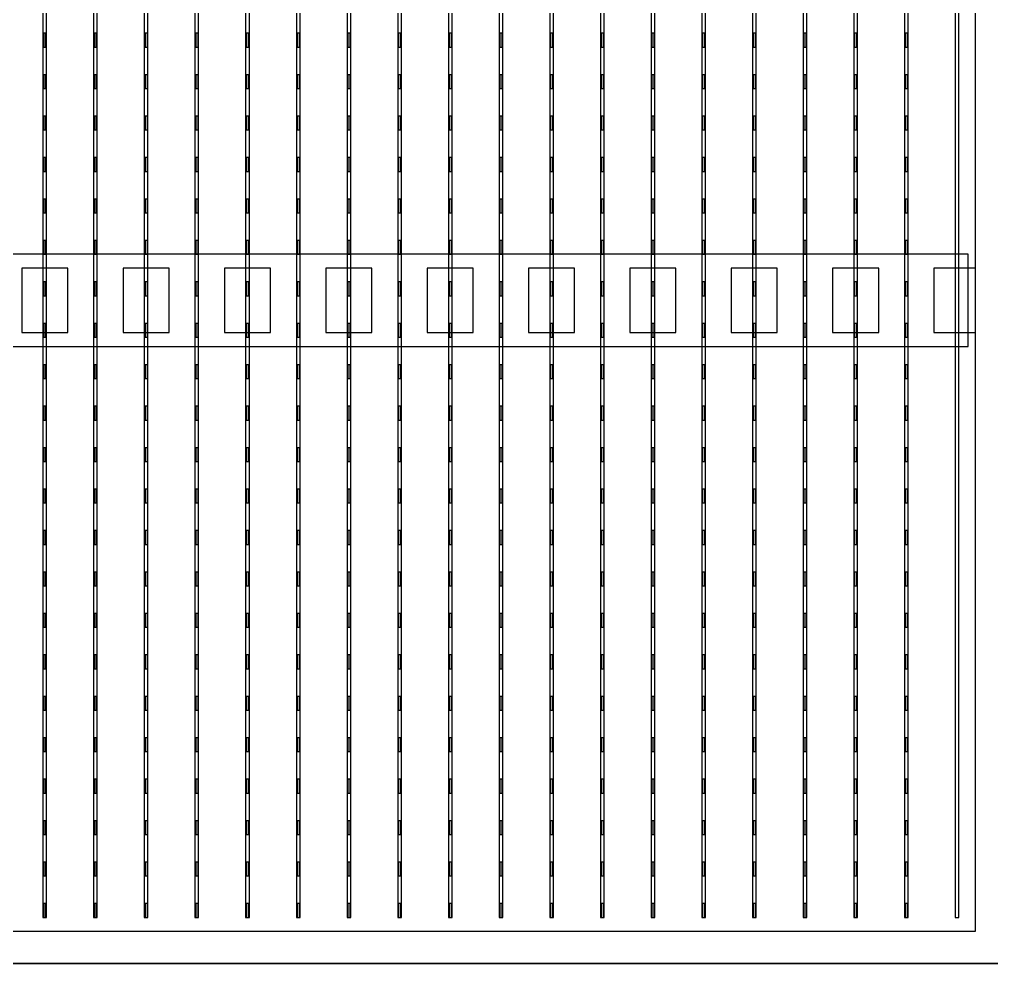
# Model space of a CAD drawing. Header units: millimetres. Extents: x -18 to 142, y -7 to 153.
# Drawn here: x 9.64 to 20.2, y 103.83 to 114.25 of the extents above; entities that cross this region are included whole.
import ezdxf

# ---------------------------------------------------------------- set-up
doc = ezdxf.new("R2010")
doc.units = ezdxf.units.MM
for name, color, linetype in [('BUSBARS', 3, 'Continuous'), ('CELLS', 5, 'Continuous'), ('CONTACT_PADS', 2, 'Continuous'), ('DICING', 4, 'Continuous'), ('FINGERS', 1, 'Continuous'), ('INSULATION', 2, 'Continuous')]:
    doc.layers.add(name, color=color, linetype=linetype)

msp = doc.modelspace()

# ---------------------------------------------------------------- linework, layer by layer
at = {"layer": 'BUSBARS'}
msp.add_lwpolyline([(19.94, 110.7), (19.94, 111.7), (-0.1, 111.7), (-0.1, 110.7), (19.94, 110.7)], close=True, dxfattribs=at)
at = {"layer": 'CELLS'}
for points in [[(20.37, 104), (20.37, 124.9), (-0.53, 124.9), (-0.53, 104), (20.37, 104)], [(20.37, 83.1), (20.37, 104), (-0.53, 104), (-0.53, 83.1), (20.37, 83.1)]]:
    msp.add_lwpolyline(points, close=True, dxfattribs=at)
at = {"layer": 'CONTACT_PADS'}
for points in [[(9.933, 113.95), (9.933, 114.1), (9.908, 114.1), (9.908, 113.95), (9.933, 113.95)], [(10.483, 113.95), (10.483, 114.1), (10.458, 114.1), (10.458, 113.95), (10.483, 113.95)], [(11.033, 113.95), (11.033, 114.1), (11.008, 114.1), (11.008, 113.95), (11.033, 113.95)], [(11.583, 113.95), (11.583, 114.1), (11.558, 114.1), (11.558, 113.95), (11.583, 113.95)], [(12.133, 113.95), (12.133, 114.1), (12.108, 114.1), (12.108, 113.95), (12.133, 113.95)], [(12.683, 113.95), (12.683, 114.1), (12.658, 114.1), (12.658, 113.95), (12.683, 113.95)], [(13.233, 113.95), (13.233, 114.1), (13.208, 114.1), (13.208, 113.95), (13.233, 113.95)], [(13.783, 113.95), (13.783, 114.1), (13.758, 114.1), (13.758, 113.95), (13.783, 113.95)], [(14.333, 113.95), (14.333, 114.1), (14.308, 114.1), (14.308, 113.95), (14.333, 113.95)], [(14.883, 113.95), (14.883, 114.1), (14.858, 114.1), (14.858, 113.95), (14.883, 113.95)], [(15.433, 113.95), (15.433, 114.1), (15.408, 114.1), (15.408, 113.95), (15.433, 113.95)], [(15.983, 113.95), (15.983, 114.1), (15.958, 114.1), (15.958, 113.95), (15.983, 113.95)], [(16.533, 113.95), (16.533, 114.1), (16.508, 114.1), (16.508, 113.95), (16.533, 113.95)], [(17.083, 113.95), (17.083, 114.1), (17.058, 114.1), (17.058, 113.95), (17.083, 113.95)], [(17.633, 113.95), (17.633, 114.1), (17.608, 114.1), (17.608, 113.95), (17.633, 113.95)], [(18.183, 113.95), (18.183, 114.1), (18.158, 114.1), (18.158, 113.95), (18.183, 113.95)], [(18.733, 113.95), (18.733, 114.1), (18.708, 114.1), (18.708, 113.95), (18.733, 113.95)], [(19.283, 113.95), (19.283, 114.1), (19.258, 114.1), (19.258, 113.95), (19.283, 113.95)], [(9.933, 113.5), (9.933, 113.65), (9.908, 113.65), (9.908, 113.5), (9.933, 113.5)], [(10.483, 113.5), (10.483, 113.65), (10.458, 113.65), (10.458, 113.5), (10.483, 113.5)], [(11.033, 113.5), (11.033, 113.65), (11.008, 113.65), (11.008, 113.5), (11.033, 113.5)], [(11.583, 113.5), (11.583, 113.65), (11.558, 113.65), (11.558, 113.5), (11.583, 113.5)], [(12.133, 113.5), (12.133, 113.65), (12.108, 113.65), (12.108, 113.5), (12.133, 113.5)], [(12.683, 113.5), (12.683, 113.65), (12.658, 113.65), (12.658, 113.5), (12.683, 113.5)], [(13.233, 113.5), (13.233, 113.65), (13.208, 113.65), (13.208, 113.5), (13.233, 113.5)], [(13.783, 113.5), (13.783, 113.65), (13.758, 113.65), (13.758, 113.5), (13.783, 113.5)], [(14.333, 113.5), (14.333, 113.65), (14.308, 113.65), (14.308, 113.5), (14.333, 113.5)], [(14.883, 113.5), (14.883, 113.65), (14.858, 113.65), (14.858, 113.5), (14.883, 113.5)], [(15.433, 113.5), (15.433, 113.65), (15.408, 113.65), (15.408, 113.5), (15.433, 113.5)], [(15.983, 113.5), (15.983, 113.65), (15.958, 113.65), (15.958, 113.5), (15.983, 113.5)], [(16.533, 113.5), (16.533, 113.65), (16.508, 113.65), (16.508, 113.5), (16.533, 113.5)], [(17.083, 113.5), (17.083, 113.65), (17.058, 113.65), (17.058, 113.5), (17.083, 113.5)], [(17.633, 113.5), (17.633, 113.65), (17.608, 113.65), (17.608, 113.5), (17.633, 113.5)], [(18.183, 113.5), (18.183, 113.65), (18.158, 113.65), (18.158, 113.5), (18.183, 113.5)], [(18.733, 113.5), (18.733, 113.65), (18.708, 113.65), (18.708, 113.5), (18.733, 113.5)], [(19.283, 113.5), (19.283, 113.65), (19.258, 113.65), (19.258, 113.5), (19.283, 113.5)], [(9.933, 113.05), (9.933, 113.2), (9.908, 113.2), (9.908, 113.05), (9.933, 113.05)], [(10.483, 113.05), (10.483, 113.2), (10.458, 113.2), (10.458, 113.05), (10.483, 113.05)], [(11.033, 113.05), (11.033, 113.2), (11.008, 113.2), (11.008, 113.05), (11.033, 113.05)], [(11.583, 113.05), (11.583, 113.2), (11.558, 113.2), (11.558, 113.05), (11.583, 113.05)], [(12.133, 113.05), (12.133, 113.2), (12.108, 113.2), (12.108, 113.05), (12.133, 113.05)], [(12.683, 113.05), (12.683, 113.2), (12.658, 113.2), (12.658, 113.05), (12.683, 113.05)], [(13.233, 113.05), (13.233, 113.2), (13.208, 113.2), (13.208, 113.05), (13.233, 113.05)], [(13.783, 113.05), (13.783, 113.2), (13.758, 113.2), (13.758, 113.05), (13.783, 113.05)], [(14.333, 113.05), (14.333, 113.2), (14.308, 113.2), (14.308, 113.05), (14.333, 113.05)], [(14.883, 113.05), (14.883, 113.2), (14.858, 113.2), (14.858, 113.05), (14.883, 113.05)], [(15.433, 113.05), (15.433, 113.2), (15.408, 113.2), (15.408, 113.05), (15.433, 113.05)], [(15.983, 113.05), (15.983, 113.2), (15.958, 113.2), (15.958, 113.05), (15.983, 113.05)], [(16.533, 113.05), (16.533, 113.2), (16.508, 113.2), (16.508, 113.05), (16.533, 113.05)], [(17.083, 113.05), (17.083, 113.2), (17.058, 113.2), (17.058, 113.05), (17.083, 113.05)], [(17.633, 113.05), (17.633, 113.2), (17.608, 113.2), (17.608, 113.05), (17.633, 113.05)], [(18.183, 113.05), (18.183, 113.2), (18.158, 113.2), (18.158, 113.05), (18.183, 113.05)], [(18.733, 113.05), (18.733, 113.2), (18.708, 113.2), (18.708, 113.05), (18.733, 113.05)], [(19.283, 113.05), (19.283, 113.2), (19.258, 113.2), (19.258, 113.05), (19.283, 113.05)], [(9.933, 112.6), (9.933, 112.75), (9.908, 112.75), (9.908, 112.6), (9.933, 112.6)], [(10.483, 112.6), (10.483, 112.75), (10.458, 112.75), (10.458, 112.6), (10.483, 112.6)], [(11.033, 112.6), (11.033, 112.75), (11.008, 112.75), (11.008, 112.6), (11.033, 112.6)], [(11.583, 112.6), (11.583, 112.75), (11.558, 112.75), (11.558, 112.6), (11.583, 112.6)], [(12.133, 112.6), (12.133, 112.75), (12.108, 112.75), (12.108, 112.6), (12.133, 112.6)], [(12.683, 112.6), (12.683, 112.75), (12.658, 112.75), (12.658, 112.6), (12.683, 112.6)], [(13.233, 112.6), (13.233, 112.75), (13.208, 112.75), (13.208, 112.6), (13.233, 112.6)], [(13.783, 112.6), (13.783, 112.75), (13.758, 112.75), (13.758, 112.6), (13.783, 112.6)], [(14.333, 112.6), (14.333, 112.75), (14.308, 112.75), (14.308, 112.6), (14.333, 112.6)], [(14.883, 112.6), (14.883, 112.75), (14.858, 112.75), (14.858, 112.6), (14.883, 112.6)], [(15.433, 112.6), (15.433, 112.75), (15.408, 112.75), (15.408, 112.6), (15.433, 112.6)], [(15.983, 112.6), (15.983, 112.75), (15.958, 112.75), (15.958, 112.6), (15.983, 112.6)], [(16.533, 112.6), (16.533, 112.75), (16.508, 112.75), (16.508, 112.6), (16.533, 112.6)], [(17.083, 112.6), (17.083, 112.75), (17.058, 112.75), (17.058, 112.6), (17.083, 112.6)], [(17.633, 112.6), (17.633, 112.75), (17.608, 112.75), (17.608, 112.6), (17.633, 112.6)], [(18.183, 112.6), (18.183, 112.75), (18.158, 112.75), (18.158, 112.6), (18.183, 112.6)], [(18.733, 112.6), (18.733, 112.75), (18.708, 112.75), (18.708, 112.6), (18.733, 112.6)], [(19.283, 112.6), (19.283, 112.75), (19.258, 112.75), (19.258, 112.6), (19.283, 112.6)], [(9.933, 112.15), (9.933, 112.3), (9.908, 112.3), (9.908, 112.15), (9.933, 112.15)], [(10.483, 112.15), (10.483, 112.3), (10.458, 112.3), (10.458, 112.15), (10.483, 112.15)], [(11.033, 112.15), (11.033, 112.3), (11.008, 112.3), (11.008, 112.15), (11.033, 112.15)], [(11.583, 112.15), (11.583, 112.3), (11.558, 112.3), (11.558, 112.15), (11.583, 112.15)], [(12.133, 112.15), (12.133, 112.3), (12.108, 112.3), (12.108, 112.15), (12.133, 112.15)], [(12.683, 112.15), (12.683, 112.3), (12.658, 112.3), (12.658, 112.15), (12.683, 112.15)], [(13.233, 112.15), (13.233, 112.3), (13.208, 112.3), (13.208, 112.15), (13.233, 112.15)], [(13.783, 112.15), (13.783, 112.3), (13.758, 112.3), (13.758, 112.15), (13.783, 112.15)], [(14.333, 112.15), (14.333, 112.3), (14.308, 112.3), (14.308, 112.15), (14.333, 112.15)], [(14.883, 112.15), (14.883, 112.3), (14.858, 112.3), (14.858, 112.15), (14.883, 112.15)], [(15.433, 112.15), (15.433, 112.3), (15.408, 112.3), (15.408, 112.15), (15.433, 112.15)], [(15.983, 112.15), (15.983, 112.3), (15.958, 112.3), (15.958, 112.15), (15.983, 112.15)], [(16.533, 112.15), (16.533, 112.3), (16.508, 112.3), (16.508, 112.15), (16.533, 112.15)], [(17.083, 112.15), (17.083, 112.3), (17.058, 112.3), (17.058, 112.15), (17.083, 112.15)], [(17.633, 112.15), (17.633, 112.3), (17.608, 112.3), (17.608, 112.15), (17.633, 112.15)], [(18.183, 112.15), (18.183, 112.3), (18.158, 112.3), (18.158, 112.15), (18.183, 112.15)], [(18.733, 112.15), (18.733, 112.3), (18.708, 112.3), (18.708, 112.15), (18.733, 112.15)], [(19.283, 112.15), (19.283, 112.3), (19.258, 112.3), (19.258, 112.15), (19.283, 112.15)], [(9.933, 111.7), (9.933, 111.85), (9.908, 111.85), (9.908, 111.7), (9.933, 111.7)], [(10.483, 111.7), (10.483, 111.85), (10.458, 111.85), (10.458, 111.7), (10.483, 111.7)], [(11.033, 111.7), (11.033, 111.85), (11.008, 111.85), (11.008, 111.7), (11.033, 111.7)], [(11.583, 111.7), (11.583, 111.85), (11.558, 111.85), (11.558, 111.7), (11.583, 111.7)], [(12.133, 111.7), (12.133, 111.85), (12.108, 111.85), (12.108, 111.7), (12.133, 111.7)], [(12.683, 111.7), (12.683, 111.85), (12.658, 111.85), (12.658, 111.7), (12.683, 111.7)], [(13.233, 111.7), (13.233, 111.85), (13.208, 111.85), (13.208, 111.7), (13.233, 111.7)], [(13.783, 111.7), (13.783, 111.85), (13.758, 111.85), (13.758, 111.7), (13.783, 111.7)], [(14.333, 111.7), (14.333, 111.85), (14.308, 111.85), (14.308, 111.7), (14.333, 111.7)], [(14.883, 111.7), (14.883, 111.85), (14.858, 111.85), (14.858, 111.7), (14.883, 111.7)], [(15.433, 111.7), (15.433, 111.85), (15.408, 111.85), (15.408, 111.7), (15.433, 111.7)], [(15.983, 111.7), (15.983, 111.85), (15.958, 111.85), (15.958, 111.7), (15.983, 111.7)], [(16.533, 111.7), (16.533, 111.85), (16.508, 111.85), (16.508, 111.7), (16.533, 111.7)], [(17.083, 111.7), (17.083, 111.85), (17.058, 111.85), (17.058, 111.7), (17.083, 111.7)], [(17.633, 111.7), (17.633, 111.85), (17.608, 111.85), (17.608, 111.7), (17.633, 111.7)], [(18.183, 111.7), (18.183, 111.85), (18.158, 111.85), (18.158, 111.7), (18.183, 111.7)], [(18.733, 111.7), (18.733, 111.85), (18.708, 111.85), (18.708, 111.7), (18.733, 111.7)], [(19.283, 111.7), (19.283, 111.85), (19.258, 111.85), (19.258, 111.7), (19.283, 111.7)], [(9.933, 111.25), (9.933, 111.4), (9.908, 111.4), (9.908, 111.25), (9.933, 111.25)], [(10.483, 111.25), (10.483, 111.4), (10.458, 111.4), (10.458, 111.25), (10.483, 111.25)], [(11.033, 111.25), (11.033, 111.4), (11.008, 111.4), (11.008, 111.25), (11.033, 111.25)], [(11.583, 111.25), (11.583, 111.4), (11.558, 111.4), (11.558, 111.25), (11.583, 111.25)], [(12.133, 111.25), (12.133, 111.4), (12.108, 111.4), (12.108, 111.25), (12.133, 111.25)], [(12.683, 111.25), (12.683, 111.4), (12.658, 111.4), (12.658, 111.25), (12.683, 111.25)], [(13.233, 111.25), (13.233, 111.4), (13.208, 111.4), (13.208, 111.25), (13.233, 111.25)], [(13.783, 111.25), (13.783, 111.4), (13.758, 111.4), (13.758, 111.25), (13.783, 111.25)], [(14.333, 111.25), (14.333, 111.4), (14.308, 111.4), (14.308, 111.25), (14.333, 111.25)], [(14.883, 111.25), (14.883, 111.4), (14.858, 111.4), (14.858, 111.25), (14.883, 111.25)], [(15.433, 111.25), (15.433, 111.4), (15.408, 111.4), (15.408, 111.25), (15.433, 111.25)], [(15.983, 111.25), (15.983, 111.4), (15.958, 111.4), (15.958, 111.25), (15.983, 111.25)], [(16.533, 111.25), (16.533, 111.4), (16.508, 111.4), (16.508, 111.25), (16.533, 111.25)], [(17.083, 111.25), (17.083, 111.4), (17.058, 111.4), (17.058, 111.25), (17.083, 111.25)], [(17.633, 111.25), (17.633, 111.4), (17.608, 111.4), (17.608, 111.25), (17.633, 111.25)], [(18.183, 111.25), (18.183, 111.4), (18.158, 111.4), (18.158, 111.25), (18.183, 111.25)], [(18.733, 111.25), (18.733, 111.4), (18.708, 111.4), (18.708, 111.25), (18.733, 111.25)], [(19.283, 111.25), (19.283, 111.4), (19.258, 111.4), (19.258, 111.25), (19.283, 111.25)], [(9.933, 110.8), (9.933, 110.95), (9.908, 110.95), (9.908, 110.8), (9.933, 110.8)], [(10.483, 110.8), (10.483, 110.95), (10.458, 110.95), (10.458, 110.8), (10.483, 110.8)], [(11.033, 110.8), (11.033, 110.95), (11.008, 110.95), (11.008, 110.8), (11.033, 110.8)], [(11.583, 110.8), (11.583, 110.95), (11.558, 110.95), (11.558, 110.8), (11.583, 110.8)], [(12.133, 110.8), (12.133, 110.95), (12.108, 110.95), (12.108, 110.8), (12.133, 110.8)], [(12.683, 110.8), (12.683, 110.95), (12.658, 110.95), (12.658, 110.8), (12.683, 110.8)], [(13.233, 110.8), (13.233, 110.95), (13.208, 110.95), (13.208, 110.8), (13.233, 110.8)], [(13.783, 110.8), (13.783, 110.95), (13.758, 110.95), (13.758, 110.8), (13.783, 110.8)], [(14.333, 110.8), (14.333, 110.95), (14.308, 110.95), (14.308, 110.8), (14.333, 110.8)], [(14.883, 110.8), (14.883, 110.95), (14.858, 110.95), (14.858, 110.8), (14.883, 110.8)], [(15.433, 110.8), (15.433, 110.95), (15.408, 110.95), (15.408, 110.8), (15.433, 110.8)], [(15.983, 110.8), (15.983, 110.95), (15.958, 110.95), (15.958, 110.8), (15.983, 110.8)], [(16.533, 110.8), (16.533, 110.95), (16.508, 110.95), (16.508, 110.8), (16.533, 110.8)], [(17.083, 110.8), (17.083, 110.95), (17.058, 110.95), (17.058, 110.8), (17.083, 110.8)], [(17.633, 110.8), (17.633, 110.95), (17.608, 110.95), (17.608, 110.8), (17.633, 110.8)], [(18.183, 110.8), (18.183, 110.95), (18.158, 110.95), (18.158, 110.8), (18.183, 110.8)], [(18.733, 110.8), (18.733, 110.95), (18.708, 110.95), (18.708, 110.8), (18.733, 110.8)], [(19.283, 110.8), (19.283, 110.95), (19.258, 110.95), (19.258, 110.8), (19.283, 110.8)], [(9.933, 110.35), (9.933, 110.5), (9.908, 110.5), (9.908, 110.35), (9.933, 110.35)], [(10.483, 110.35), (10.483, 110.5), (10.458, 110.5), (10.458, 110.35), (10.483, 110.35)], [(11.033, 110.35), (11.033, 110.5), (11.008, 110.5), (11.008, 110.35), (11.033, 110.35)], [(11.583, 110.35), (11.583, 110.5), (11.558, 110.5), (11.558, 110.35), (11.583, 110.35)], [(12.133, 110.35), (12.133, 110.5), (12.108, 110.5), (12.108, 110.35), (12.133, 110.35)], [(12.683, 110.35), (12.683, 110.5), (12.658, 110.5), (12.658, 110.35), (12.683, 110.35)], [(13.233, 110.35), (13.233, 110.5), (13.208, 110.5), (13.208, 110.35), (13.233, 110.35)], [(13.783, 110.35), (13.783, 110.5), (13.758, 110.5), (13.758, 110.35), (13.783, 110.35)], [(14.333, 110.35), (14.333, 110.5), (14.308, 110.5), (14.308, 110.35), (14.333, 110.35)], [(14.883, 110.35), (14.883, 110.5), (14.858, 110.5), (14.858, 110.35), (14.883, 110.35)], [(15.433, 110.35), (15.433, 110.5), (15.408, 110.5), (15.408, 110.35), (15.433, 110.35)], [(15.983, 110.35), (15.983, 110.5), (15.958, 110.5), (15.958, 110.35), (15.983, 110.35)], [(16.533, 110.35), (16.533, 110.5), (16.508, 110.5), (16.508, 110.35), (16.533, 110.35)], [(17.083, 110.35), (17.083, 110.5), (17.058, 110.5), (17.058, 110.35), (17.083, 110.35)], [(17.633, 110.35), (17.633, 110.5), (17.608, 110.5), (17.608, 110.35), (17.633, 110.35)], [(18.183, 110.35), (18.183, 110.5), (18.158, 110.5), (18.158, 110.35), (18.183, 110.35)], [(18.733, 110.35), (18.733, 110.5), (18.708, 110.5), (18.708, 110.35), (18.733, 110.35)], [(19.283, 110.35), (19.283, 110.5), (19.258, 110.5), (19.258, 110.35), (19.283, 110.35)], [(9.933, 109.9), (9.933, 110.05), (9.908, 110.05), (9.908, 109.9), (9.933, 109.9)], [(10.483, 109.9), (10.483, 110.05), (10.458, 110.05), (10.458, 109.9), (10.483, 109.9)], [(11.033, 109.9), (11.033, 110.05), (11.008, 110.05), (11.008, 109.9), (11.033, 109.9)], [(11.583, 109.9), (11.583, 110.05), (11.558, 110.05), (11.558, 109.9), (11.583, 109.9)], [(12.133, 109.9), (12.133, 110.05), (12.108, 110.05), (12.108, 109.9), (12.133, 109.9)], [(12.683, 109.9), (12.683, 110.05), (12.658, 110.05), (12.658, 109.9), (12.683, 109.9)], [(13.233, 109.9), (13.233, 110.05), (13.208, 110.05), (13.208, 109.9), (13.233, 109.9)], [(13.783, 109.9), (13.783, 110.05), (13.758, 110.05), (13.758, 109.9), (13.783, 109.9)], [(14.333, 109.9), (14.333, 110.05), (14.308, 110.05), (14.308, 109.9), (14.333, 109.9)], [(14.883, 109.9), (14.883, 110.05), (14.858, 110.05), (14.858, 109.9), (14.883, 109.9)], [(15.433, 109.9), (15.433, 110.05), (15.408, 110.05), (15.408, 109.9), (15.433, 109.9)], [(15.983, 109.9), (15.983, 110.05), (15.958, 110.05), (15.958, 109.9), (15.983, 109.9)], [(16.533, 109.9), (16.533, 110.05), (16.508, 110.05), (16.508, 109.9), (16.533, 109.9)], [(17.083, 109.9), (17.083, 110.05), (17.058, 110.05), (17.058, 109.9), (17.083, 109.9)], [(17.633, 109.9), (17.633, 110.05), (17.608, 110.05), (17.608, 109.9), (17.633, 109.9)], [(18.183, 109.9), (18.183, 110.05), (18.158, 110.05), (18.158, 109.9), (18.183, 109.9)], [(18.733, 109.9), (18.733, 110.05), (18.708, 110.05), (18.708, 109.9), (18.733, 109.9)], [(19.283, 109.9), (19.283, 110.05), (19.258, 110.05), (19.258, 109.9), (19.283, 109.9)], [(9.933, 109.45), (9.933, 109.6), (9.908, 109.6), (9.908, 109.45), (9.933, 109.45)], [(10.483, 109.45), (10.483, 109.6), (10.458, 109.6), (10.458, 109.45), (10.483, 109.45)], [(11.033, 109.45), (11.033, 109.6), (11.008, 109.6), (11.008, 109.45), (11.033, 109.45)], [(11.583, 109.45), (11.583, 109.6), (11.558, 109.6), (11.558, 109.45), (11.583, 109.45)], [(12.133, 109.45), (12.133, 109.6), (12.108, 109.6), (12.108, 109.45), (12.133, 109.45)], [(12.683, 109.45), (12.683, 109.6), (12.658, 109.6), (12.658, 109.45), (12.683, 109.45)], [(13.233, 109.45), (13.233, 109.6), (13.208, 109.6), (13.208, 109.45), (13.233, 109.45)], [(13.783, 109.45), (13.783, 109.6), (13.758, 109.6), (13.758, 109.45), (13.783, 109.45)], [(14.333, 109.45), (14.333, 109.6), (14.308, 109.6), (14.308, 109.45), (14.333, 109.45)], [(14.883, 109.45), (14.883, 109.6), (14.858, 109.6), (14.858, 109.45), (14.883, 109.45)], [(15.433, 109.45), (15.433, 109.6), (15.408, 109.6), (15.408, 109.45), (15.433, 109.45)], [(15.983, 109.45), (15.983, 109.6), (15.958, 109.6), (15.958, 109.45), (15.983, 109.45)], [(16.533, 109.45), (16.533, 109.6), (16.508, 109.6), (16.508, 109.45), (16.533, 109.45)], [(17.083, 109.45), (17.083, 109.6), (17.058, 109.6), (17.058, 109.45), (17.083, 109.45)], [(17.633, 109.45), (17.633, 109.6), (17.608, 109.6), (17.608, 109.45), (17.633, 109.45)], [(18.183, 109.45), (18.183, 109.6), (18.158, 109.6), (18.158, 109.45), (18.183, 109.45)], [(18.733, 109.45), (18.733, 109.6), (18.708, 109.6), (18.708, 109.45), (18.733, 109.45)], [(19.283, 109.45), (19.283, 109.6), (19.258, 109.6), (19.258, 109.45), (19.283, 109.45)], [(9.933, 109), (9.933, 109.15), (9.908, 109.15), (9.908, 109), (9.933, 109)], [(10.483, 109), (10.483, 109.15), (10.458, 109.15), (10.458, 109), (10.483, 109)], [(11.033, 109), (11.033, 109.15), (11.008, 109.15), (11.008, 109), (11.033, 109)], [(11.583, 109), (11.583, 109.15), (11.558, 109.15), (11.558, 109), (11.583, 109)], [(12.133, 109), (12.133, 109.15), (12.108, 109.15), (12.108, 109), (12.133, 109)], [(12.683, 109), (12.683, 109.15), (12.658, 109.15), (12.658, 109), (12.683, 109)], [(13.233, 109), (13.233, 109.15), (13.208, 109.15), (13.208, 109), (13.233, 109)], [(13.783, 109), (13.783, 109.15), (13.758, 109.15), (13.758, 109), (13.783, 109)], [(14.333, 109), (14.333, 109.15), (14.308, 109.15), (14.308, 109), (14.333, 109)], [(14.883, 109), (14.883, 109.15), (14.858, 109.15), (14.858, 109), (14.883, 109)], [(15.433, 109), (15.433, 109.15), (15.408, 109.15), (15.408, 109), (15.433, 109)], [(15.983, 109), (15.983, 109.15), (15.958, 109.15), (15.958, 109), (15.983, 109)], [(16.533, 109), (16.533, 109.15), (16.508, 109.15), (16.508, 109), (16.533, 109)], [(17.083, 109), (17.083, 109.15), (17.058, 109.15), (17.058, 109), (17.083, 109)], [(17.633, 109), (17.633, 109.15), (17.608, 109.15), (17.608, 109), (17.633, 109)], [(18.183, 109), (18.183, 109.15), (18.158, 109.15), (18.158, 109), (18.183, 109)], [(18.733, 109), (18.733, 109.15), (18.708, 109.15), (18.708, 109), (18.733, 109)], [(19.283, 109), (19.283, 109.15), (19.258, 109.15), (19.258, 109), (19.283, 109)], [(9.933, 108.55), (9.933, 108.7), (9.908, 108.7), (9.908, 108.55), (9.933, 108.55)], [(10.483, 108.55), (10.483, 108.7), (10.458, 108.7), (10.458, 108.55), (10.483, 108.55)], [(11.033, 108.55), (11.033, 108.7), (11.008, 108.7), (11.008, 108.55), (11.033, 108.55)], [(11.583, 108.55), (11.583, 108.7), (11.558, 108.7), (11.558, 108.55), (11.583, 108.55)], [(12.133, 108.55), (12.133, 108.7), (12.108, 108.7), (12.108, 108.55), (12.133, 108.55)], [(12.683, 108.55), (12.683, 108.7), (12.658, 108.7), (12.658, 108.55), (12.683, 108.55)], [(13.233, 108.55), (13.233, 108.7), (13.208, 108.7), (13.208, 108.55), (13.233, 108.55)], [(13.783, 108.55), (13.783, 108.7), (13.758, 108.7), (13.758, 108.55), (13.783, 108.55)], [(14.333, 108.55), (14.333, 108.7), (14.308, 108.7), (14.308, 108.55), (14.333, 108.55)], [(14.883, 108.55), (14.883, 108.7), (14.858, 108.7), (14.858, 108.55), (14.883, 108.55)], [(15.433, 108.55), (15.433, 108.7), (15.408, 108.7), (15.408, 108.55), (15.433, 108.55)], [(15.983, 108.55), (15.983, 108.7), (15.958, 108.7), (15.958, 108.55), (15.983, 108.55)], [(16.533, 108.55), (16.533, 108.7), (16.508, 108.7), (16.508, 108.55), (16.533, 108.55)], [(17.083, 108.55), (17.083, 108.7), (17.058, 108.7), (17.058, 108.55), (17.083, 108.55)], [(17.633, 108.55), (17.633, 108.7), (17.608, 108.7), (17.608, 108.55), (17.633, 108.55)], [(18.183, 108.55), (18.183, 108.7), (18.158, 108.7), (18.158, 108.55), (18.183, 108.55)], [(18.733, 108.55), (18.733, 108.7), (18.708, 108.7), (18.708, 108.55), (18.733, 108.55)], [(19.283, 108.55), (19.283, 108.7), (19.258, 108.7), (19.258, 108.55), (19.283, 108.55)], [(9.933, 108.1), (9.933, 108.25), (9.908, 108.25), (9.908, 108.1), (9.933, 108.1)], [(10.483, 108.1), (10.483, 108.25), (10.458, 108.25), (10.458, 108.1), (10.483, 108.1)], [(11.033, 108.1), (11.033, 108.25), (11.008, 108.25), (11.008, 108.1), (11.033, 108.1)], [(11.583, 108.1), (11.583, 108.25), (11.558, 108.25), (11.558, 108.1), (11.583, 108.1)], [(12.133, 108.1), (12.133, 108.25), (12.108, 108.25), (12.108, 108.1), (12.133, 108.1)], [(12.683, 108.1), (12.683, 108.25), (12.658, 108.25), (12.658, 108.1), (12.683, 108.1)], [(13.233, 108.1), (13.233, 108.25), (13.208, 108.25), (13.208, 108.1), (13.233, 108.1)], [(13.783, 108.1), (13.783, 108.25), (13.758, 108.25), (13.758, 108.1), (13.783, 108.1)], [(14.333, 108.1), (14.333, 108.25), (14.308, 108.25), (14.308, 108.1), (14.333, 108.1)], [(14.883, 108.1), (14.883, 108.25), (14.858, 108.25), (14.858, 108.1), (14.883, 108.1)], [(15.433, 108.1), (15.433, 108.25), (15.408, 108.25), (15.408, 108.1), (15.433, 108.1)], [(15.983, 108.1), (15.983, 108.25), (15.958, 108.25), (15.958, 108.1), (15.983, 108.1)], [(16.533, 108.1), (16.533, 108.25), (16.508, 108.25), (16.508, 108.1), (16.533, 108.1)], [(17.083, 108.1), (17.083, 108.25), (17.058, 108.25), (17.058, 108.1), (17.083, 108.1)], [(17.633, 108.1), (17.633, 108.25), (17.608, 108.25), (17.608, 108.1), (17.633, 108.1)], [(18.183, 108.1), (18.183, 108.25), (18.158, 108.25), (18.158, 108.1), (18.183, 108.1)], [(18.733, 108.1), (18.733, 108.25), (18.708, 108.25), (18.708, 108.1), (18.733, 108.1)], [(19.283, 108.1), (19.283, 108.25), (19.258, 108.25), (19.258, 108.1), (19.283, 108.1)], [(9.933, 107.65), (9.933, 107.8), (9.908, 107.8), (9.908, 107.65), (9.933, 107.65)], [(10.483, 107.65), (10.483, 107.8), (10.458, 107.8), (10.458, 107.65), (10.483, 107.65)], [(11.033, 107.65), (11.033, 107.8), (11.008, 107.8), (11.008, 107.65), (11.033, 107.65)], [(11.583, 107.65), (11.583, 107.8), (11.558, 107.8), (11.558, 107.65), (11.583, 107.65)], [(12.133, 107.65), (12.133, 107.8), (12.108, 107.8), (12.108, 107.65), (12.133, 107.65)], [(12.683, 107.65), (12.683, 107.8), (12.658, 107.8), (12.658, 107.65), (12.683, 107.65)], [(13.233, 107.65), (13.233, 107.8), (13.208, 107.8), (13.208, 107.65), (13.233, 107.65)], [(13.783, 107.65), (13.783, 107.8), (13.758, 107.8), (13.758, 107.65), (13.783, 107.65)], [(14.333, 107.65), (14.333, 107.8), (14.308, 107.8), (14.308, 107.65), (14.333, 107.65)], [(14.883, 107.65), (14.883, 107.8), (14.858, 107.8), (14.858, 107.65), (14.883, 107.65)], [(15.433, 107.65), (15.433, 107.8), (15.408, 107.8), (15.408, 107.65), (15.433, 107.65)], [(15.983, 107.65), (15.983, 107.8), (15.958, 107.8), (15.958, 107.65), (15.983, 107.65)], [(16.533, 107.65), (16.533, 107.8), (16.508, 107.8), (16.508, 107.65), (16.533, 107.65)], [(17.083, 107.65), (17.083, 107.8), (17.058, 107.8), (17.058, 107.65), (17.083, 107.65)], [(17.633, 107.65), (17.633, 107.8), (17.608, 107.8), (17.608, 107.65), (17.633, 107.65)], [(18.183, 107.65), (18.183, 107.8), (18.158, 107.8), (18.158, 107.65), (18.183, 107.65)], [(18.733, 107.65), (18.733, 107.8), (18.708, 107.8), (18.708, 107.65), (18.733, 107.65)], [(19.283, 107.65), (19.283, 107.8), (19.258, 107.8), (19.258, 107.65), (19.283, 107.65)], [(9.933, 107.2), (9.933, 107.35), (9.908, 107.35), (9.908, 107.2), (9.933, 107.2)], [(10.483, 107.2), (10.483, 107.35), (10.458, 107.35), (10.458, 107.2), (10.483, 107.2)], [(11.033, 107.2), (11.033, 107.35), (11.008, 107.35), (11.008, 107.2), (11.033, 107.2)], [(11.583, 107.2), (11.583, 107.35), (11.558, 107.35), (11.558, 107.2), (11.583, 107.2)], [(12.133, 107.2), (12.133, 107.35), (12.108, 107.35), (12.108, 107.2), (12.133, 107.2)], [(12.683, 107.2), (12.683, 107.35), (12.658, 107.35), (12.658, 107.2), (12.683, 107.2)], [(13.233, 107.2), (13.233, 107.35), (13.208, 107.35), (13.208, 107.2), (13.233, 107.2)], [(13.783, 107.2), (13.783, 107.35), (13.758, 107.35), (13.758, 107.2), (13.783, 107.2)], [(14.333, 107.2), (14.333, 107.35), (14.308, 107.35), (14.308, 107.2), (14.333, 107.2)], [(14.883, 107.2), (14.883, 107.35), (14.858, 107.35), (14.858, 107.2), (14.883, 107.2)], [(15.433, 107.2), (15.433, 107.35), (15.408, 107.35), (15.408, 107.2), (15.433, 107.2)], [(15.983, 107.2), (15.983, 107.35), (15.958, 107.35), (15.958, 107.2), (15.983, 107.2)], [(16.533, 107.2), (16.533, 107.35), (16.508, 107.35), (16.508, 107.2), (16.533, 107.2)], [(17.083, 107.2), (17.083, 107.35), (17.058, 107.35), (17.058, 107.2), (17.083, 107.2)], [(17.633, 107.2), (17.633, 107.35), (17.608, 107.35), (17.608, 107.2), (17.633, 107.2)], [(18.183, 107.2), (18.183, 107.35), (18.158, 107.35), (18.158, 107.2), (18.183, 107.2)], [(18.733, 107.2), (18.733, 107.35), (18.708, 107.35), (18.708, 107.2), (18.733, 107.2)], [(19.283, 107.2), (19.283, 107.35), (19.258, 107.35), (19.258, 107.2), (19.283, 107.2)], [(9.933, 106.75), (9.933, 106.9), (9.908, 106.9), (9.908, 106.75), (9.933, 106.75)], [(10.483, 106.75), (10.483, 106.9), (10.458, 106.9), (10.458, 106.75), (10.483, 106.75)], [(11.033, 106.75), (11.033, 106.9), (11.008, 106.9), (11.008, 106.75), (11.033, 106.75)], [(11.583, 106.75), (11.583, 106.9), (11.558, 106.9), (11.558, 106.75), (11.583, 106.75)], [(12.133, 106.75), (12.133, 106.9), (12.108, 106.9), (12.108, 106.75), (12.133, 106.75)], [(12.683, 106.75), (12.683, 106.9), (12.658, 106.9), (12.658, 106.75), (12.683, 106.75)], [(13.233, 106.75), (13.233, 106.9), (13.208, 106.9), (13.208, 106.75), (13.233, 106.75)], [(13.783, 106.75), (13.783, 106.9), (13.758, 106.9), (13.758, 106.75), (13.783, 106.75)], [(14.333, 106.75), (14.333, 106.9), (14.308, 106.9), (14.308, 106.75), (14.333, 106.75)], [(14.883, 106.75), (14.883, 106.9), (14.858, 106.9), (14.858, 106.75), (14.883, 106.75)], [(15.433, 106.75), (15.433, 106.9), (15.408, 106.9), (15.408, 106.75), (15.433, 106.75)], [(15.983, 106.75), (15.983, 106.9), (15.958, 106.9), (15.958, 106.75), (15.983, 106.75)], [(16.533, 106.75), (16.533, 106.9), (16.508, 106.9), (16.508, 106.75), (16.533, 106.75)], [(17.083, 106.75), (17.083, 106.9), (17.058, 106.9), (17.058, 106.75), (17.083, 106.75)], [(17.633, 106.75), (17.633, 106.9), (17.608, 106.9), (17.608, 106.75), (17.633, 106.75)], [(18.183, 106.75), (18.183, 106.9), (18.158, 106.9), (18.158, 106.75), (18.183, 106.75)], [(18.733, 106.75), (18.733, 106.9), (18.708, 106.9), (18.708, 106.75), (18.733, 106.75)], [(19.283, 106.75), (19.283, 106.9), (19.258, 106.9), (19.258, 106.75), (19.283, 106.75)], [(9.933, 106.3), (9.933, 106.45), (9.908, 106.45), (9.908, 106.3), (9.933, 106.3)], [(10.483, 106.3), (10.483, 106.45), (10.458, 106.45), (10.458, 106.3), (10.483, 106.3)], [(11.033, 106.3), (11.033, 106.45), (11.008, 106.45), (11.008, 106.3), (11.033, 106.3)], [(11.583, 106.3), (11.583, 106.45), (11.558, 106.45), (11.558, 106.3), (11.583, 106.3)], [(12.133, 106.3), (12.133, 106.45), (12.108, 106.45), (12.108, 106.3), (12.133, 106.3)], [(12.683, 106.3), (12.683, 106.45), (12.658, 106.45), (12.658, 106.3), (12.683, 106.3)], [(13.233, 106.3), (13.233, 106.45), (13.208, 106.45), (13.208, 106.3), (13.233, 106.3)], [(13.783, 106.3), (13.783, 106.45), (13.758, 106.45), (13.758, 106.3), (13.783, 106.3)], [(14.333, 106.3), (14.333, 106.45), (14.308, 106.45), (14.308, 106.3), (14.333, 106.3)], [(14.883, 106.3), (14.883, 106.45), (14.858, 106.45), (14.858, 106.3), (14.883, 106.3)], [(15.433, 106.3), (15.433, 106.45), (15.408, 106.45), (15.408, 106.3), (15.433, 106.3)], [(15.983, 106.3), (15.983, 106.45), (15.958, 106.45), (15.958, 106.3), (15.983, 106.3)], [(16.533, 106.3), (16.533, 106.45), (16.508, 106.45), (16.508, 106.3), (16.533, 106.3)], [(17.083, 106.3), (17.083, 106.45), (17.058, 106.45), (17.058, 106.3), (17.083, 106.3)], [(17.633, 106.3), (17.633, 106.45), (17.608, 106.45), (17.608, 106.3), (17.633, 106.3)], [(18.183, 106.3), (18.183, 106.45), (18.158, 106.45), (18.158, 106.3), (18.183, 106.3)], [(18.733, 106.3), (18.733, 106.45), (18.708, 106.45), (18.708, 106.3), (18.733, 106.3)], [(19.283, 106.3), (19.283, 106.45), (19.258, 106.45), (19.258, 106.3), (19.283, 106.3)], [(9.933, 105.85), (9.933, 106), (9.908, 106), (9.908, 105.85), (9.933, 105.85)], [(10.483, 105.85), (10.483, 106), (10.458, 106), (10.458, 105.85), (10.483, 105.85)], [(11.033, 105.85), (11.033, 106), (11.008, 106), (11.008, 105.85), (11.033, 105.85)], [(11.583, 105.85), (11.583, 106), (11.558, 106), (11.558, 105.85), (11.583, 105.85)], [(12.133, 105.85), (12.133, 106), (12.108, 106), (12.108, 105.85), (12.133, 105.85)], [(12.683, 105.85), (12.683, 106), (12.658, 106), (12.658, 105.85), (12.683, 105.85)], [(13.233, 105.85), (13.233, 106), (13.208, 106), (13.208, 105.85), (13.233, 105.85)], [(13.783, 105.85), (13.783, 106), (13.758, 106), (13.758, 105.85), (13.783, 105.85)], [(14.333, 105.85), (14.333, 106), (14.308, 106), (14.308, 105.85), (14.333, 105.85)], [(14.883, 105.85), (14.883, 106), (14.858, 106), (14.858, 105.85), (14.883, 105.85)], [(15.433, 105.85), (15.433, 106), (15.408, 106), (15.408, 105.85), (15.433, 105.85)], [(15.983, 105.85), (15.983, 106), (15.958, 106), (15.958, 105.85), (15.983, 105.85)], [(16.533, 105.85), (16.533, 106), (16.508, 106), (16.508, 105.85), (16.533, 105.85)], [(17.083, 105.85), (17.083, 106), (17.058, 106), (17.058, 105.85), (17.083, 105.85)], [(17.633, 105.85), (17.633, 106), (17.608, 106), (17.608, 105.85), (17.633, 105.85)], [(18.183, 105.85), (18.183, 106), (18.158, 106), (18.158, 105.85), (18.183, 105.85)], [(18.733, 105.85), (18.733, 106), (18.708, 106), (18.708, 105.85), (18.733, 105.85)], [(19.283, 105.85), (19.283, 106), (19.258, 106), (19.258, 105.85), (19.283, 105.85)], [(9.933, 105.4), (9.933, 105.55), (9.908, 105.55), (9.908, 105.4), (9.933, 105.4)], [(10.483, 105.4), (10.483, 105.55), (10.458, 105.55), (10.458, 105.4), (10.483, 105.4)], [(11.033, 105.4), (11.033, 105.55), (11.008, 105.55), (11.008, 105.4), (11.033, 105.4)], [(11.583, 105.4), (11.583, 105.55), (11.558, 105.55), (11.558, 105.4), (11.583, 105.4)], [(12.133, 105.4), (12.133, 105.55), (12.108, 105.55), (12.108, 105.4), (12.133, 105.4)], [(12.683, 105.4), (12.683, 105.55), (12.658, 105.55), (12.658, 105.4), (12.683, 105.4)], [(13.233, 105.4), (13.233, 105.55), (13.208, 105.55), (13.208, 105.4), (13.233, 105.4)], [(13.783, 105.4), (13.783, 105.55), (13.758, 105.55), (13.758, 105.4), (13.783, 105.4)], [(14.333, 105.4), (14.333, 105.55), (14.308, 105.55), (14.308, 105.4), (14.333, 105.4)], [(14.883, 105.4), (14.883, 105.55), (14.858, 105.55), (14.858, 105.4), (14.883, 105.4)], [(15.433, 105.4), (15.433, 105.55), (15.408, 105.55), (15.408, 105.4), (15.433, 105.4)], [(15.983, 105.4), (15.983, 105.55), (15.958, 105.55), (15.958, 105.4), (15.983, 105.4)], [(16.533, 105.4), (16.533, 105.55), (16.508, 105.55), (16.508, 105.4), (16.533, 105.4)], [(17.083, 105.4), (17.083, 105.55), (17.058, 105.55), (17.058, 105.4), (17.083, 105.4)], [(17.633, 105.4), (17.633, 105.55), (17.608, 105.55), (17.608, 105.4), (17.633, 105.4)], [(18.183, 105.4), (18.183, 105.55), (18.158, 105.55), (18.158, 105.4), (18.183, 105.4)], [(18.733, 105.4), (18.733, 105.55), (18.708, 105.55), (18.708, 105.4), (18.733, 105.4)], [(19.283, 105.4), (19.283, 105.55), (19.258, 105.55), (19.258, 105.4), (19.283, 105.4)], [(9.933, 104.95), (9.933, 105.1), (9.908, 105.1), (9.908, 104.95), (9.933, 104.95)], [(10.483, 104.95), (10.483, 105.1), (10.458, 105.1), (10.458, 104.95), (10.483, 104.95)], [(11.033, 104.95), (11.033, 105.1), (11.008, 105.1), (11.008, 104.95), (11.033, 104.95)], [(11.583, 104.95), (11.583, 105.1), (11.558, 105.1), (11.558, 104.95), (11.583, 104.95)], [(12.133, 104.95), (12.133, 105.1), (12.108, 105.1), (12.108, 104.95), (12.133, 104.95)], [(12.683, 104.95), (12.683, 105.1), (12.658, 105.1), (12.658, 104.95), (12.683, 104.95)], [(13.233, 104.95), (13.233, 105.1), (13.208, 105.1), (13.208, 104.95), (13.233, 104.95)], [(13.783, 104.95), (13.783, 105.1), (13.758, 105.1), (13.758, 104.95), (13.783, 104.95)], [(14.333, 104.95), (14.333, 105.1), (14.308, 105.1), (14.308, 104.95), (14.333, 104.95)], [(14.883, 104.95), (14.883, 105.1), (14.858, 105.1), (14.858, 104.95), (14.883, 104.95)], [(15.433, 104.95), (15.433, 105.1), (15.408, 105.1), (15.408, 104.95), (15.433, 104.95)], [(15.983, 104.95), (15.983, 105.1), (15.958, 105.1), (15.958, 104.95), (15.983, 104.95)], [(16.533, 104.95), (16.533, 105.1), (16.508, 105.1), (16.508, 104.95), (16.533, 104.95)], [(17.083, 104.95), (17.083, 105.1), (17.058, 105.1), (17.058, 104.95), (17.083, 104.95)], [(17.633, 104.95), (17.633, 105.1), (17.608, 105.1), (17.608, 104.95), (17.633, 104.95)], [(18.183, 104.95), (18.183, 105.1), (18.158, 105.1), (18.158, 104.95), (18.183, 104.95)], [(18.733, 104.95), (18.733, 105.1), (18.708, 105.1), (18.708, 104.95), (18.733, 104.95)], [(19.283, 104.95), (19.283, 105.1), (19.258, 105.1), (19.258, 104.95), (19.283, 104.95)], [(9.933, 104.5), (9.933, 104.65), (9.908, 104.65), (9.908, 104.5), (9.933, 104.5)], [(10.483, 104.5), (10.483, 104.65), (10.458, 104.65), (10.458, 104.5), (10.483, 104.5)], [(11.033, 104.5), (11.033, 104.65), (11.008, 104.65), (11.008, 104.5), (11.033, 104.5)], [(11.583, 104.5), (11.583, 104.65), (11.558, 104.65), (11.558, 104.5), (11.583, 104.5)], [(12.133, 104.5), (12.133, 104.65), (12.108, 104.65), (12.108, 104.5), (12.133, 104.5)], [(12.683, 104.5), (12.683, 104.65), (12.658, 104.65), (12.658, 104.5), (12.683, 104.5)], [(13.233, 104.5), (13.233, 104.65), (13.208, 104.65), (13.208, 104.5), (13.233, 104.5)], [(13.783, 104.5), (13.783, 104.65), (13.758, 104.65), (13.758, 104.5), (13.783, 104.5)], [(14.333, 104.5), (14.333, 104.65), (14.308, 104.65), (14.308, 104.5), (14.333, 104.5)], [(14.883, 104.5), (14.883, 104.65), (14.858, 104.65), (14.858, 104.5), (14.883, 104.5)], [(15.433, 104.5), (15.433, 104.65), (15.408, 104.65), (15.408, 104.5), (15.433, 104.5)], [(15.983, 104.5), (15.983, 104.65), (15.958, 104.65), (15.958, 104.5), (15.983, 104.5)], [(16.533, 104.5), (16.533, 104.65), (16.508, 104.65), (16.508, 104.5), (16.533, 104.5)], [(17.083, 104.5), (17.083, 104.65), (17.058, 104.65), (17.058, 104.5), (17.083, 104.5)], [(17.633, 104.5), (17.633, 104.65), (17.608, 104.65), (17.608, 104.5), (17.633, 104.5)], [(18.183, 104.5), (18.183, 104.65), (18.158, 104.65), (18.158, 104.5), (18.183, 104.5)], [(18.733, 104.5), (18.733, 104.65), (18.708, 104.65), (18.708, 104.5), (18.733, 104.5)], [(19.283, 104.5), (19.283, 104.65), (19.258, 104.65), (19.258, 104.5), (19.283, 104.5)]]:
    msp.add_lwpolyline(points, close=True, dxfattribs=at)
at = {"layer": 'DICING'}
msp.add_line((-17.83, 104), (142.17, 104), dxfattribs=at)
msp.add_line((-17.83, 104), (142.17, 104), dxfattribs=at)
msp.add_line((-17.83, 104), (142.17, 104), dxfattribs=at)
msp.add_line((-17.83, 104), (142.17, 104), dxfattribs=at)
msp.add_line((-17.83, 104), (142.17, 104), dxfattribs=at)
msp.add_line((-17.83, 104), (142.17, 104), dxfattribs=at)
msp.add_line((-17.83, 104), (142.17, 104), dxfattribs=at)
msp.add_line((-17.83, 104), (142.17, 104), dxfattribs=at)
msp.add_line((-17.83, 104), (142.17, 104), dxfattribs=at)
msp.add_line((-17.83, 104), (142.17, 104), dxfattribs=at)
msp.add_line((-17.83, 104), (142.17, 104), dxfattribs=at)
msp.add_line((-17.83, 104), (142.17, 104), dxfattribs=at)
msp.add_line((-17.83, 104), (142.17, 104), dxfattribs=at)
msp.add_line((-17.83, 104), (142.17, 104), dxfattribs=at)
msp.add_line((-17.83, 104), (142.17, 104), dxfattribs=at)
msp.add_line((-17.83, 104), (142.17, 104), dxfattribs=at)
msp.add_line((-17.83, 104), (142.17, 104), dxfattribs=at)
msp.add_line((-17.83, 104), (142.17, 104), dxfattribs=at)
at = {"layer": 'FINGERS'}
for points in [[(9.94, 104.5), (9.94, 124.4), (9.9, 124.4), (9.9, 104.5), (9.94, 104.5)], [(10.49, 104.5), (10.49, 124.4), (10.45, 124.4), (10.45, 104.5), (10.49, 104.5)], [(11.04, 104.5), (11.04, 124.4), (11, 124.4), (11, 104.5), (11.04, 104.5)], [(11.59, 104.5), (11.59, 124.4), (11.55, 124.4), (11.55, 104.5), (11.59, 104.5)], [(12.14, 104.5), (12.14, 124.4), (12.1, 124.4), (12.1, 104.5), (12.14, 104.5)], [(12.69, 104.5), (12.69, 124.4), (12.65, 124.4), (12.65, 104.5), (12.69, 104.5)], [(13.24, 104.5), (13.24, 124.4), (13.2, 124.4), (13.2, 104.5), (13.24, 104.5)], [(13.79, 104.5), (13.79, 124.4), (13.75, 124.4), (13.75, 104.5), (13.79, 104.5)], [(14.34, 104.5), (14.34, 124.4), (14.3, 124.4), (14.3, 104.5), (14.34, 104.5)], [(14.89, 104.5), (14.89, 124.4), (14.85, 124.4), (14.85, 104.5), (14.89, 104.5)], [(15.44, 104.5), (15.44, 124.4), (15.4, 124.4), (15.4, 104.5), (15.44, 104.5)], [(15.99, 104.5), (15.99, 124.4), (15.95, 124.4), (15.95, 104.5), (15.99, 104.5)], [(16.54, 104.5), (16.54, 124.4), (16.5, 124.4), (16.5, 104.5), (16.54, 104.5)], [(17.09, 104.5), (17.09, 124.4), (17.05, 124.4), (17.05, 104.5), (17.09, 104.5)], [(17.64, 104.5), (17.64, 124.4), (17.6, 124.4), (17.6, 104.5), (17.64, 104.5)], [(18.19, 104.5), (18.19, 124.4), (18.15, 124.4), (18.15, 104.5), (18.19, 104.5)], [(18.74, 104.5), (18.74, 124.4), (18.7, 124.4), (18.7, 104.5), (18.74, 104.5)], [(19.29, 104.5), (19.29, 124.4), (19.25, 124.4), (19.25, 104.5), (19.29, 104.5)], [(19.84, 104.5), (19.84, 124.4), (19.8, 124.4), (19.8, 104.5), (19.84, 104.5)]]:
    msp.add_lwpolyline(points, close=True, dxfattribs=at)
at = {"layer": 'INSULATION'}
for points in [[(20.02, 104.35), (20.02, 124.55), (-0.18, 124.55), (-0.18, 104.35), (20.02, 104.35)], [(10.17, 110.85), (10.17, 111.55), (9.67, 111.55), (9.67, 110.85), (10.17, 110.85)], [(11.27, 110.85), (11.27, 111.55), (10.77, 111.55), (10.77, 110.85), (11.27, 110.85)], [(12.37, 110.85), (12.37, 111.55), (11.87, 111.55), (11.87, 110.85), (12.37, 110.85)], [(13.47, 110.85), (13.47, 111.55), (12.97, 111.55), (12.97, 110.85), (13.47, 110.85)], [(14.57, 110.85), (14.57, 111.55), (14.07, 111.55), (14.07, 110.85), (14.57, 110.85)], [(15.67, 110.85), (15.67, 111.55), (15.17, 111.55), (15.17, 110.85), (15.67, 110.85)], [(16.77, 110.85), (16.77, 111.55), (16.27, 111.55), (16.27, 110.85), (16.77, 110.85)], [(17.87, 110.85), (17.87, 111.55), (17.37, 111.55), (17.37, 110.85), (17.87, 110.85)], [(18.97, 110.85), (18.97, 111.55), (18.47, 111.55), (18.47, 110.85), (18.97, 110.85)], [(20.02, 110.85), (20.02, 111.55), (19.57, 111.55), (19.57, 110.85), (20.02, 110.85)]]:
    msp.add_lwpolyline(points, close=True, dxfattribs=at)

doc.saveas('drawing.dxf')
